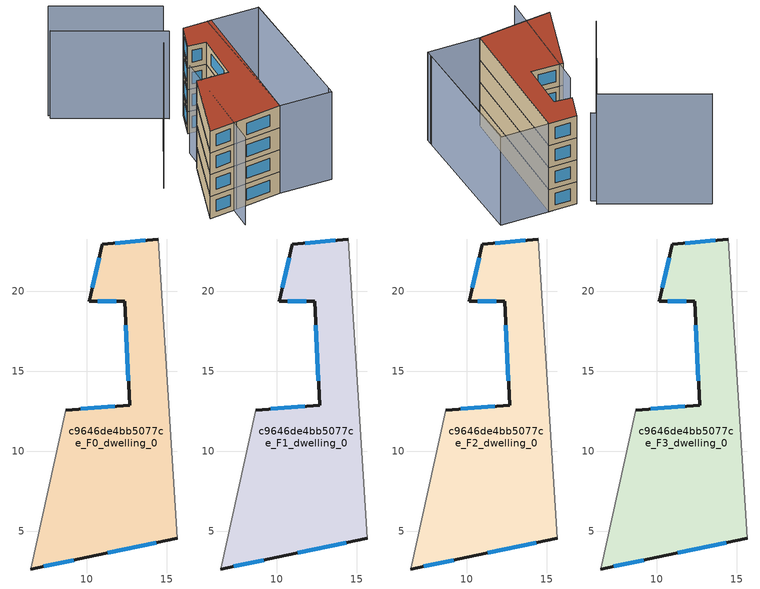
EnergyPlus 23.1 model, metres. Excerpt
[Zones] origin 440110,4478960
c9646de4bb5077ce_F0_dwelling_0
 floor ground (EU_floor_Construction): 14.47,23.27 15.64,4.58 9.98,3.38 6.49,2.65 8.67,12.58 12.66,12.89 12.36,19.39 10.16,19.37 10.95,22.94 z0
 wall outside (EU_wall_Construction): 14.47,23.27 10.95,22.94 10.16,19.37 12.36,19.39 12.66,12.89 8.67,12.58 / 6.49,2.65 9.98,3.38 15.64,4.58 z0:3
 wall adiabatic (EU_wall_Construction): 15.64,4.58 14.47,23.27 / 8.67,12.58 6.49,2.65 z0:3
 window (EU_Window_Construction): 10.76,22.1 10.34,20.21 / 13.64,23.19 11.77,23.02 / 11.3,3.66 14.32,4.3 / 7.3,2.82 9.16,3.21 / 11.73,12.82 9.6,12.65 / 12.43,17.87 12.59,14.41 / 10.67,19.38 11.84,19.38 z0.7:2.3
c9646de4bb5077ce_F1_dwelling_0
 floor to c9646de4bb5077ce_F0_dwelling_0 (EU_floor_Construction): 14.47,23.27 15.64,4.58 9.98,3.38 6.49,2.65 8.67,12.58 12.66,12.89 12.36,19.39 10.16,19.37 10.95,22.94 z3
 wall outside (EU_wall_Construction): 14.47,23.27 10.95,22.94 10.16,19.37 12.36,19.39 12.66,12.89 8.67,12.58 / 6.49,2.65 9.98,3.38 15.64,4.58 z3:6
 wall adiabatic (EU_wall_Construction): 15.64,4.58 14.47,23.27 / 8.67,12.58 6.49,2.65 z3:6
 window (EU_Window_Construction): 10.76,22.1 10.34,20.21 / 13.64,23.19 11.77,23.02 / 11.3,3.66 14.32,4.3 / 7.3,2.82 9.16,3.21 / 11.73,12.82 9.6,12.65 / 12.43,17.87 12.59,14.41 / 10.67,19.38 11.84,19.38 z3.7:5.3
c9646de4bb5077ce_F2_dwelling_0
 floor to c9646de4bb5077ce_F1_dwelling_0 (EU_floor_Construction): 14.47,23.27 15.64,4.58 9.98,3.38 6.49,2.65 8.67,12.58 12.66,12.89 12.36,19.39 10.16,19.37 10.95,22.94 z6
 wall outside (EU_wall_Construction): 14.47,23.27 10.95,22.94 10.16,19.37 12.36,19.39 12.66,12.89 8.67,12.58 / 6.49,2.65 9.98,3.38 15.64,4.58 z6:9
 wall adiabatic (EU_wall_Construction): 15.64,4.58 14.47,23.27 / 8.67,12.58 6.49,2.65 z6:9
 window (EU_Window_Construction): 10.76,22.1 10.34,20.21 / 13.64,23.19 11.77,23.02 / 11.3,3.66 14.32,4.3 / 7.3,2.82 9.16,3.21 / 11.73,12.82 9.6,12.65 / 12.43,17.87 12.59,14.41 / 10.67,19.38 11.84,19.38 z6.7:8.3
c9646de4bb5077ce_F3_dwelling_0
 floor to c9646de4bb5077ce_F2_dwelling_0 (EU_floor_Construction): 14.47,23.27 15.64,4.58 9.98,3.38 6.49,2.65 8.67,12.58 12.66,12.89 12.36,19.39 10.16,19.37 10.95,22.94 z9
 wall outside (EU_wall_Construction): 14.47,23.27 10.95,22.94 10.16,19.37 12.36,19.39 12.66,12.89 8.67,12.58 / 6.49,2.65 9.98,3.38 15.64,4.58 z9:12
 wall adiabatic (EU_wall_Construction): 15.64,4.58 14.47,23.27 / 8.67,12.58 6.49,2.65 z9:12
 window (EU_Window_Construction): 10.76,22.1 10.34,20.21 / 13.64,23.19 11.77,23.02 / 11.3,3.66 14.32,4.3 / 7.3,2.82 9.16,3.21 / 11.73,12.82 9.6,12.65 / 12.43,17.87 12.59,14.41 / 10.67,19.38 11.84,19.38 z9.7:11.3
 roof outside (EU_roof_Construction): 15.64,4.58 14.47,23.27 10.95,22.94 10.16,19.37 12.36,19.39 12.66,12.89 8.67,12.58 6.49,2.65 9.98,3.38 z12
shading: 8.99,15.62 9.75,0.08 / 22.06,5.92 20.38,23.81 / 9.26,22.9 -3.26,27.79 / 13.93,23.22 20.42,23.81 / 20.42,23.81 22.12,5.17 / 22.12,5.17 15.64,4.58 / 15.64,4.58 13.93,23.22 z0:12; -3.28,28.33 8.88,23.77 / 8.88,23.77 3.8,10.21 z0:15
[Building]
EU S2 Campaign: North Axis=0; Terrain=City; Solar Distribution=FullExterior
[Site:Location]
Madrid: Latitude=40.5; Longitude=-3.5; Time Zone=1; Elevation=609
[SizingPeriod:WeatherFileDays]
AnnualSizingPeriod: Begin Month=1; Begin Day of Month=1; End Month=12; End Day of Month=31; Day of Week for Start Day=Monday; Use Weather File Daylight Saving Period=No; Use Weather File Rain and Snow Indicators=No
[MATERIAL]
EU_InternalMass_Material: Roughness=MediumRough; Thickness=0.1; Conductivity=1; Density=1800; Specific Heat=900; Thermal Absorptance=0.9; Solar Absorptance=0.7; Visible Absorptance=0.7
[MATERIAL:NOMASS] Roughness=MediumRough; Thermal Absorptance=0.9; Solar Absorptance=0.7; Visible Absorptance=0.7
Name | Thermal Resistance
EU_wall_NoMass | 0.419739
EU_roof_NoMass | 0.352165
EU_floor_NoMass | 0.608284
[WINDOWMATERIAL:SIMPLEGLAZINGSYSTEM]
EU_Window_SimpleGlazing: UFactor=4.8352; Solar Heat Gain Coefficient=0.85; Visible Transmittance=0.85
[CONSTRUCTION]
EU_wall_Construction: EU_wall_NoMass
EU_roof_Construction: EU_roof_NoMass
EU_floor_Construction: EU_floor_NoMass
EU_Window_Construction: EU_Window_SimpleGlazing
EU_InternalMass_Construction: EU_InternalMass_Material
[ZONE] Type=1; Multiplier=1; Ceiling Height=autocalculate; Volume=303.79; Floor Area=autocalculate; Part of Total Floor Area=Yes
c9646de4bb5077ce_F0_dwelling_0; c9646de4bb5077ce_F1_dwelling_0; c9646de4bb5077ce_F2_dwelling_0; c9646de4bb5077ce_F3_dwelling_0
[INTERNALMASS] Construction=EU_InternalMass_Construction; Surface Area=101.263
Name | Zone or ZoneList
c9646de4bb5077ce_F0_dwelling_0_EU_InternalMass | c9646de4bb5077ce_F0_dwelling_0
c9646de4bb5077ce_F1_dwelling_0_EU_InternalMass | c9646de4bb5077ce_F1_dwelling_0
c9646de4bb5077ce_F2_dwelling_0_EU_InternalMass | c9646de4bb5077ce_F2_dwelling_0
c9646de4bb5077ce_F3_dwelling_0_EU_InternalMass | c9646de4bb5077ce_F3_dwelling_0
[OTHEREQUIPMENT] Fuel Type=Electricity; Design Level Calculation Method=Watts/Area; Power per Zone Floor Area=1; Fraction Latent=0; Fraction Radiant=0; Fraction Lost=0; Carbon Dioxide Generation Rate=0; EndUse Subcategory=EU_Step8_InternalGains
Name | Zone or ZoneList or Space or SpaceList | Schedule
EU_Step8_InternalGain_c9646de4bb5077ce_F0_dwelling_0_f000 | c9646de4bb5077ce_F0_dwelling_0 | EU_Step8_GainSchedule_c9646de4bb5077ce_F0_dwelling_0_f000
EU_Step8_InternalGain_c9646de4bb5077ce_F1_dwelling_0_f000 | c9646de4bb5077ce_F1_dwelling_0 | EU_Step8_GainSchedule_c9646de4bb5077ce_F1_dwelling_0_f000
EU_Step8_InternalGain_c9646de4bb5077ce_F2_dwelling_0_f000 | c9646de4bb5077ce_F2_dwelling_0 | EU_Step8_GainSchedule_c9646de4bb5077ce_F2_dwelling_0_f000
EU_Step8_InternalGain_c9646de4bb5077ce_F3_dwelling_0_f000 | c9646de4bb5077ce_F3_dwelling_0 | EU_Step8_GainSchedule_c9646de4bb5077ce_F3_dwelling_0_f000
[ZONEVENTILATION:DESIGNFLOWRATE] Schedule=EU_AlwaysOn; Design Flow Rate Calculation Method=AirChanges/Hour; Air Changes per Hour=0.703302; Ventilation Type=Natural; Fan Pressure Rise=0; Fan Total Efficiency=1; Constant Term Coefficient=1; Temperature Term Coefficient=0; Velocity Term Coefficient=0; Velocity Squared Term Coefficient=0; Minimum Indoor Temperature=-100; Maximum Indoor Temperature=100; Delta Temperature=-100; Minimum Outdoor Temperature=-100; Maximum Outdoor Temperature=100; Maximum Wind Speed=40
Name | Zone or ZoneList or Space or SpaceList
EU_ConstantAir_c9646de4bb5077ce_F0_dwelling_0 | c9646de4bb5077ce_F0_dwelling_0
EU_ConstantAir_c9646de4bb5077ce_F1_dwelling_0 | c9646de4bb5077ce_F1_dwelling_0
EU_ConstantAir_c9646de4bb5077ce_F2_dwelling_0 | c9646de4bb5077ce_F2_dwelling_0
EU_ConstantAir_c9646de4bb5077ce_F3_dwelling_0 | c9646de4bb5077ce_F3_dwelling_0
[HVACTEMPLATE:THERMOSTAT] Constant Heating Setpoint=20; Constant Cooling Setpoint=50
EU_HeatOnly_c9646de4bb5077ce_F0_dwelling_0; EU_HeatOnly_c9646de4bb5077ce_F1_dwelling_0; EU_HeatOnly_c9646de4bb5077ce_F2_dwelling_0; EU_HeatOnly_c9646de4bb5077ce_F3_dwelling_0
[HVACTEMPLATE:ZONE:IDEALLOADSAIRSYSTEM] System Availability Schedule=EU_AlwaysOn; Maximum Heating Supply Air Temperature=50; Minimum Cooling Supply Air Temperature=13; Maximum Heating Supply Air Humidity Ratio=0.0156; Minimum Cooling Supply Air Humidity Ratio=0.0077; Heating Limit=NoLimit; Cooling Limit=NoLimit; Heating Availability Schedule=EU_AlwaysOn; Cooling Availability Schedule=EU_CoolingOff; Dehumidification Control Type=ConstantSensibleHeatRatio; Cooling Sensible Heat Ratio=0.7; Dehumidification Setpoint=60; Humidification Control Type=None; Humidification Setpoint=30; Outdoor Air Method=None; Outdoor Air Flow Rate per Person=0.00944; Outdoor Air Flow Rate per Zone Floor Area=0; Outdoor Air Flow Rate per Zone=0; Demand Controlled Ventilation Type=None; Outdoor Air Economizer Type=NoEconomizer; Heat Recovery Type=None; Sensible Heat Recovery Effectiveness=0.7; Latent Heat Recovery Effectiveness=0.65
Name | Template Thermostat
c9646de4bb5077ce_F0_dwelling_0 | EU_HeatOnly_c9646de4bb5077ce_F0_dwelling_0
c9646de4bb5077ce_F1_dwelling_0 | EU_HeatOnly_c9646de4bb5077ce_F1_dwelling_0
c9646de4bb5077ce_F2_dwelling_0 | EU_HeatOnly_c9646de4bb5077ce_F2_dwelling_0
c9646de4bb5077ce_F3_dwelling_0 | EU_HeatOnly_c9646de4bb5077ce_F3_dwelling_0
[SIZING:ZONE] Zone Cooling Design Supply Air Temperature Input Method=SupplyAirTemperature; Zone Cooling Design Supply Air Temperature=13; Zone Heating Design Supply Air Temperature Input Method=SupplyAirTemperature; Zone Heating Design Supply Air Temperature=50; Zone Cooling Design Supply Air Humidity Ratio=0.008; Zone Heating Design Supply Air Humidity Ratio=0.008; Cooling Design Air Flow Method=DesignDay; Cooling Design Air Flow Rate=0; Cooling Minimum Air Flow per Zone Floor Area=0.000762; Cooling Minimum Air Flow=0; Cooling Minimum Air Flow Fraction=0.2; Heating Design Air Flow Method=DesignDay; Heating Design Air Flow Rate=0; Heating Maximum Air Flow per Zone Floor Area=0.002032; Heating Maximum Air Flow=0.141576; Heating Maximum Air Flow Fraction=0.3; Account for Dedicated Outdoor Air System=No; Dedicated Outdoor Air System Control Strategy=NeutralSupplyAir; Dedicated Outdoor Air Low Setpoint Temperature for Design=autosize; Dedicated Outdoor Air High Setpoint Temperature for Design=autosize; Zone Load Sizing Method=Sensible Load Only No Latent Load; Zone Latent Cooling Design Supply Air Humidity Ratio Input Method=HumidityRatioDifference; Zone Cooling Design Supply Air Humidity Ratio Difference=0.005; Zone Latent Heating Design Supply Air Humidity Ratio Input Method=HumidityRatioDifference; Zone Humidification Design Supply Air Humidity Ratio Difference=0.005
c9646de4bb5077ce_F0_dwelling_0; c9646de4bb5077ce_F1_dwelling_0; c9646de4bb5077ce_F2_dwelling_0; c9646de4bb5077ce_F3_dwelling_0
[SCHEDULE:CONSTANT]
Name | Hourly Value
EU_AlwaysOn | 1
EU_CoolingOff | 0
[SCHEDULE:FILE] Column Number=1; Rows to Skip at Top=0; Number of Hours of Data=8760; Column Separator=Comma; Interpolate to Timestep=No; Minutes per Item=60; Adjust Schedule for Daylight Savings=Yes
Name | File
EU_Step8_GainSchedule_c9646de4bb5077ce_F0_dwelling_0_f000 | ../../schedules/c9646de4bb5077ce/c9646de4bb5077ce_F0_dwelling_0_f000_gain.csv
EU_Step8_GainSchedule_c9646de4bb5077ce_F1_dwelling_0_f000 | ../../schedules/c9646de4bb5077ce/c9646de4bb5077ce_F1_dwelling_0_f000_gain.csv
EU_Step8_GainSchedule_c9646de4bb5077ce_F2_dwelling_0_f000 | ../../schedules/c9646de4bb5077ce/c9646de4bb5077ce_F2_dwelling_0_f000_gain.csv
EU_Step8_GainSchedule_c9646de4bb5077ce_F3_dwelling_0_f000 | ../../schedules/c9646de4bb5077ce/c9646de4bb5077ce_F3_dwelling_0_f000_gain.csv
